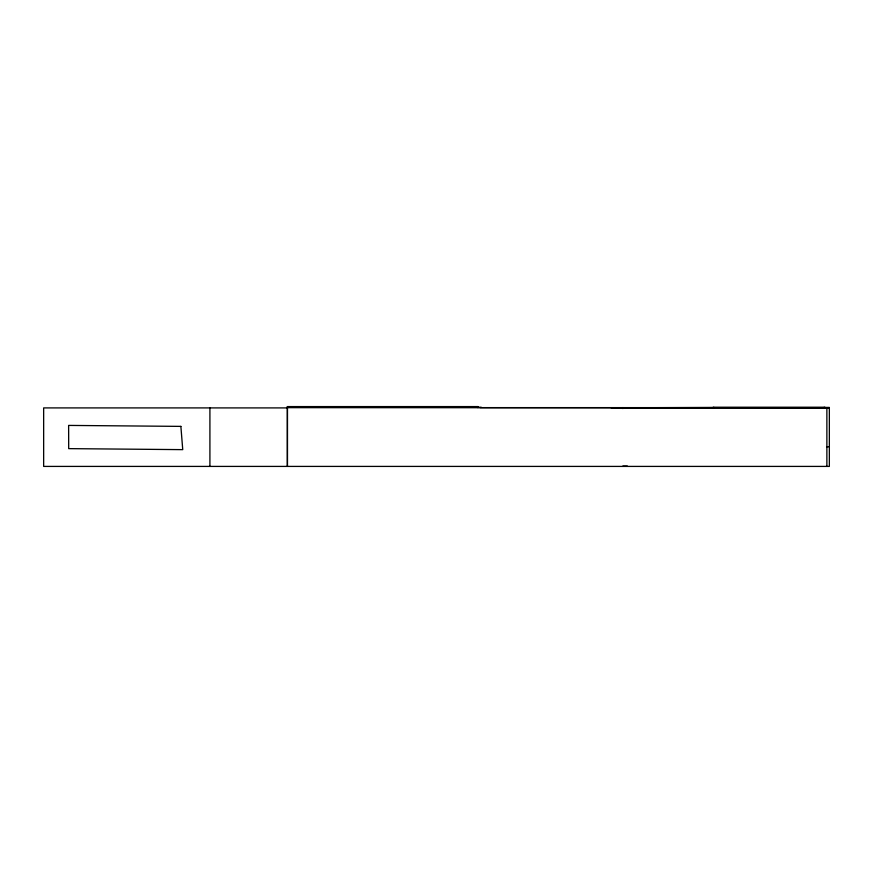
<?xml version="1.0" encoding="UTF-8"?>
<svg xmlns="http://www.w3.org/2000/svg" width="873" height="873" viewBox="0 0 873 873"><rect width="100%" height="100%" fill="white"/><g stroke="black" fill="none" stroke-linecap="round" stroke-linejoin="round"><path stroke-width="1.31" d="M287.326 407.08L477.946 406.96M287.326 407.189L481.263 407.255M714.059 407.451L612.333 407.811M823.926 407.451L829.35 407.451L829.35 466.411L43.65 466.411L43.65 407.909L287.326 407.909M479.921 407.626L713.667 407.626M823.905 407.626L829.35 407.626M287.326 407.658L829.35 407.8M611.253 407.898L824.821 407.898M637.366 408.127L642.648 408.127M826.633 446.747L829.35 446.747M622.864 466.029L627.327 466.029M824.341 407.647L826.873 407.658M826.873 407.571L826.873 466.411M824.821 407.778L824.821 407.222L713.274 407.222L713.274 407.778M622.864 407.538L622.864 408.553M477.946 407.658L477.946 406.589L287.326 406.589L287.326 466.411M287.479 407.255L287.479 466.411M209.913 407.909L209.913 466.411M180.875 426.384L68.629 425.413L68.694 448.635L182.741 449.639L180.875 426.384"/></g></svg>
